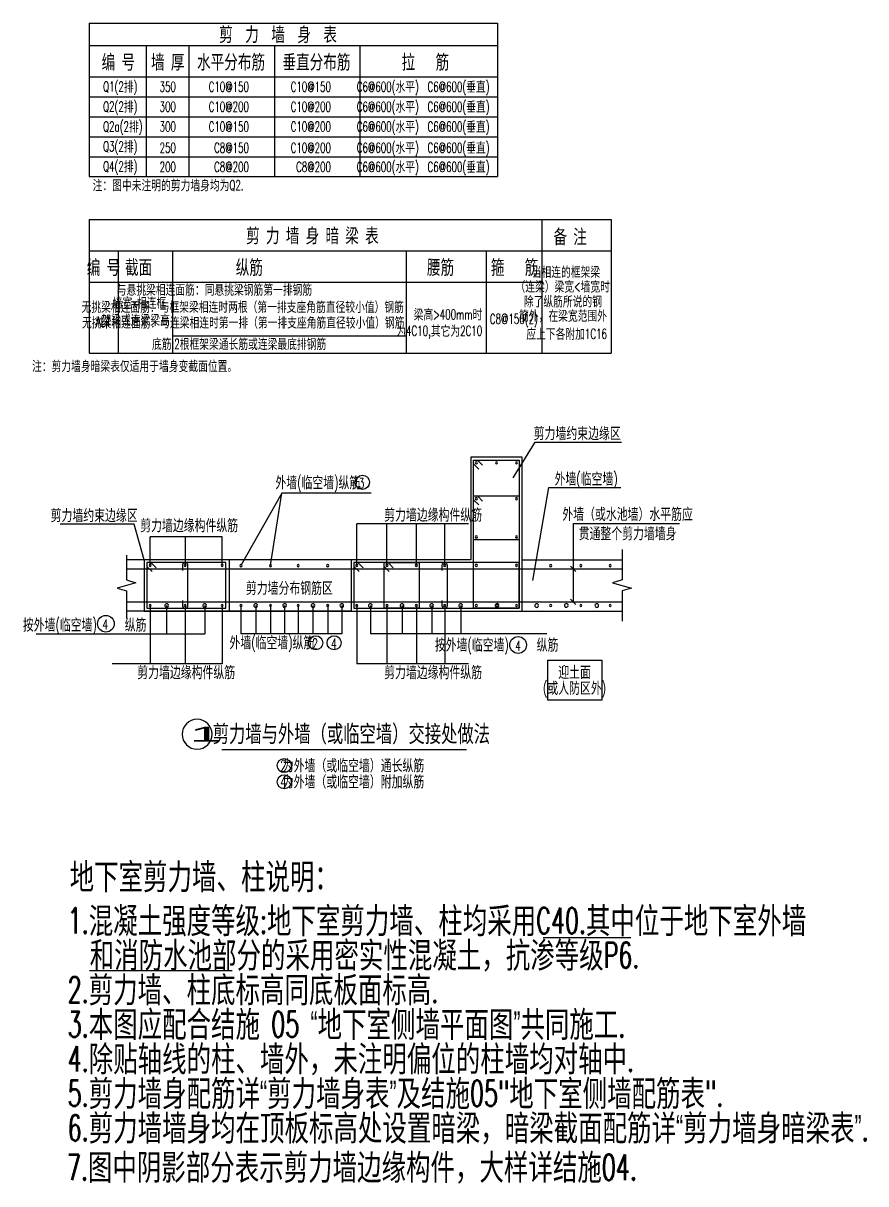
# Model space of a CAD drawing. Extents: x 387171 to 699106, y 11966 to 245688.
# Drawn here: x 669520 to 699106, y 191709 to 232459 of the extents above; entities that cross this region are included whole.
import ezdxf
from ezdxf.enums import TextEntityAlignment as Align

# ---------------------------------------------------------------- set-up
doc = ezdxf.new("R2010")
doc.units = 0
doc.header["$LTSCALE"] = 100
doc.header["$MEASUREMENT"] = 0
for name, color, linetype in [('Note', 7, 'Continuous'), ('NOTES', 7, 'Continuous'), ('PUB_TEXT', 7, 'Continuous'), ('TABLE1', 7, 'Continuous'), ('Table2', 7, 'Continuous'), ('TEXT', 7, 'Continuous'), ('构件名称', 7, 'Continuous')]:
    doc.layers.add(name, color=color, linetype=linetype)
doc.styles.add('hztxt', font='hztxt')
doc.styles.get("Standard").update_dxf_attribs({"font": 'standard'})

# ---------------------------------------------------------------- blocks, each defined once
blk = doc.blocks.new('_INDEX1')
blk.add_lwpolyline([(-0.5, 0, 1), (0.5, 0, 1)], format="xyb", close=True)

msp = doc.modelspace()

# ---------------------------------------------------------------- hatches: boundary and pattern name
h = msp.add_hatch()
h.set_pattern_fill('ANSI31', color=256, scale=200, style=0)
h.set_pattern_definition([])
h.paths.add_polyline_path([(681036.9, 211818.3), (687036.9, 211818.3), (687036.9, 217218.3), (685236.9, 217218.3), (685236.9, 213618.3), (681036.9, 213618.3)], flags=0)
h = msp.add_hatch()
h.set_pattern_fill('ANSI31', color=256, scale=200, style=0)
h.set_pattern_definition([])
h.paths.add_polyline_path([(673768.8, 213618.3), (673768.8, 211818.3), (676768.8, 211818.3), (676768.8, 213618.3)], flags=0)

# ---------------------------------------------------------------- linework, layer by layer
for p, q in [((687036.9, 211818.3), (687036.9, 217218.3)), ((681036.9, 213618.3), (673148.7, 213618.3)), ((687036.9, 213618.3), (690547.6, 213618.3)), ((681036.9, 211818.3), (673148.7, 211818.3)), ((687036.9, 211818.3), (690547.6, 211818.3))]:
    msp.add_line(p, q)
at = {"color": 4}
for p, q in [((678607, 215954.6), (677166.6, 213414)), ((678202.5, 213414), (678607, 215954.6)), ((681740.6, 215954.6), (678607, 215954.6)), ((685157.5, 214884.2), (681231.9, 214884.2)), ((681231.9, 213423.3), (681231.9, 214884.2)), ((682292.4, 213423.3), (682292.4, 214884.2)), ((683325.9, 213423.3), (683325.9, 214884.2)), ((684321.4, 213423.3), (684321.4, 214884.2)), ((688832.1, 214889.3), (692559.1, 214889.3)), ((688832.1, 214889.3), (688832.1, 212147.7)), ((676507.4, 214420.8), (673979.5, 214420.8)), ((673979.5, 213423.3), (673979.5, 214420.8)), ((675218.4, 213423.3), (675218.4, 214420.8)), ((676507.4, 213423.3), (676507.4, 214420.8)), ((673979.5, 212013.3), (673979.5, 209968.6)), ((674557.3, 212013.5), (674557.3, 211015.8)), ((675209, 212013.3), (675209, 209968.6)), ((675894.5, 212013.5), (675894.5, 211016)), ((676504.8, 212013.3), (676504.8, 209968.6)), ((677166.6, 212013.3), (677166.6, 211015.8)), ((677684.4, 212013.5), (677684.4, 211016)), ((678202.5, 212013.3), (678202.5, 211015.8)), ((678696.9, 212013.5), (678696.9, 211016)), ((679177.2, 212013.3), (679177.2, 211015.8)), ((679695, 212013.5), (679695, 211016)), ((680213.1, 212013.3), (680213.1, 211015.8)), ((680707.5, 212013.5), (680707.5, 211015.8)), ((681231.9, 212013.3), (681231.9, 209968.6)), ((681709.5, 212013.5), (681709.5, 211015.8)), ((682292.4, 212013.3), (682292.4, 209968.6)), ((682824.5, 212013.5), (682824.5, 211016)), ((683325.9, 212013.3), (683325.9, 209968.6)), ((683865.4, 212013.5), (683865.4, 211015.8)), ((684321.4, 212013.3), (684321.4, 209968.6)), ((684889.3, 212013.3), (684889.3, 211015.8)), ((669980.3, 211016), (675894.5, 211016)), ((680707.5, 211015.8), (677166.6, 211015.8)), ((687901, 211015.8), (681709.5, 211015.8)), ((676504.8, 209968.6), (672649.6, 209968.6)), ((685157.5, 209968.6), (681231.9, 209968.6))]:
    msp.add_line(p, q, dxfattribs=at)
for points in [[(686727.5, 216497.4), (687498.8, 217751.5), (690528.6, 217751.5)], [(687409.8, 212894.9), (687978.3, 216153), (690506.9, 216153)], [(673768.8, 213618.3), (673411.5, 214872.4), (670813, 214872.4)], [(676494.1, 206958.9), (685080.1, 206958.9)]]:
    msp.add_lwpolyline(points, dxfattribs=at)
for points in [[(673768.8, 213618.3), (673768.8, 211818.3), (687036.9, 211818.3), (687036.9, 217218.3), (685236.9, 217218.3), (685236.9, 213618.3)], [(685334.4, 217120.8), (686939.4, 217120.8), (686939.4, 211915.8), (685334.4, 211915.8)], [(685334.4, 215861), (686939.4, 215861), (686939.4, 214323.7), (685334.4, 214323.7)], [(673768.8, 213618.3), (673768.8, 211818.3), (676768.8, 211818.3), (676768.8, 213618.3)], [(673866.3, 213520.8), (673866.3, 211915.8), (676634.3, 211915.8), (676634.3, 213520.8)], [(681134.4, 213520.8), (681134.4, 211915.8), (686939.4, 211915.8), (686939.4, 213520.8)], [(683423.4, 211915.8), (682194.9, 211915.8), (682194.9, 213520.8), (683423.4, 213520.8)]]:
    msp.add_lwpolyline(points, close=True)
for points in [[(681036.9, 211818.3), (687036.9, 211818.3), (687036.9, 217218.3), (685236.9, 217218.3), (685236.9, 213618.3), (681036.9, 213618.3), (681036.9, 211818.3)], [(685514.4, 216802.9), (685334.4, 216982.9)], [(685472.3, 217120.8), (685652.3, 216940.8)], [(685514.4, 215543.2), (685334.4, 215723.1)], [(685472.3, 215861), (685652.3, 215681)], [(690547.6, 213982.9), (690547.6, 212913.3), (690217.6, 212808.3), (690877.6, 212628.3), (690547.6, 212523.3), (690547.6, 211458.9)], [(673148.7, 213780.8), (673148.7, 212913.3), (673478.7, 212808.3), (672818.7, 212628.3), (673148.7, 212523.3), (673148.7, 211557.5)], [(673148.7, 213305.6), (690547.6, 213305.6)], [(673866.3, 213382.9), (674046.3, 213202.9)], [(674184.2, 213340.8), (674004.2, 213520.8)], [(681134.4, 213382.9), (681314.4, 213202.9)], [(681452.3, 213340.8), (681272.3, 213520.8)], [(682374.9, 213202.9), (682194.9, 213382.9)], [(682332.8, 213520.8), (682512.8, 213340.8)], [(688926.6, 213211.1), (688737.6, 213400.1)], [(673148.7, 212147.7), (690547.6, 212147.7)], [(688926.6, 212046), (688737.6, 212235)]]:
    msp.add_lwpolyline(points)
for points in [[(685394.4, 217023.3, 1), (685469.4, 217023.3, 1)], [(686099.4, 217023.3, 1), (686174.4, 217023.3, 1)], [(686804.4, 217023.3, 1), (686879.4, 217023.3, 1)], [(685394.4, 215765, 1), (685469.4, 215765, 1)], [(686804.4, 215765, 1), (686879.4, 215765, 1)], [(685394.4, 214420.8, 1), (685469.4, 214420.8, 1)], [(686804.4, 214420.8, 1), (686879.4, 214420.8, 1)], [(673942, 213423.3, 1), (674017, 213423.3, 1)], [(675171.5, 213423.3, 1), (675246.5, 213423.3, 1)], [(676467.3, 213423.3, 1), (676542.3, 213423.3, 1)], [(677129.1, 213414, 1), (677204.1, 213414, 1)], [(678165, 213414, 1), (678240, 213414, 1)], [(679139.7, 213414, 1), (679214.7, 213414, 1)], [(680175.6, 213414, 1), (680250.6, 213414, 1)], [(681194.4, 213423.3, 1), (681269.4, 213423.3, 1)], [(682254.9, 213423.3, 1), (682329.9, 213423.3, 1)], [(683288.4, 213423.3, 1), (683363.4, 213423.3, 1)], [(684283.9, 213423.3, 1), (684358.9, 213423.3, 1)], [(685394.4, 213423.3, 1), (685469.4, 213423.3, 1)], [(685394.4, 213423.3, 1), (685469.4, 213423.3, 1)], [(686804.4, 213423.3, 1), (686879.4, 213423.3, 1)], [(686804.4, 213423.3, 1), (686879.4, 213423.3, 1)], [(688003.7, 213414, 1), (688078.7, 213414, 1)], [(689064.2, 213414, 1), (689139.2, 213414, 1)], [(690090.7, 213414, 1), (690165.7, 213414, 1)], [(673942, 212013.3, 1), (674017, 212013.3, 1)], [(675171.5, 212013.3, 1), (675246.5, 212013.3, 1)], [(676467.3, 212013.3, 1), (676542.3, 212013.3, 1)], [(677129.1, 212013.3, 1), (677204.1, 212013.3, 1)], [(678165, 212013.3, 1), (678240, 212013.3, 1)], [(679139.7, 212013.3, 1), (679214.7, 212013.3, 1)], [(680175.6, 212013.3, 1), (680250.6, 212013.3, 1)], [(681194.4, 212013.3, 1), (681269.4, 212013.3, 1)], [(682254.9, 212013.3, 1), (682329.9, 212013.3, 1)], [(683288.4, 212013.3, 1), (683363.4, 212013.3, 1)], [(684283.9, 212013.3, 1), (684358.9, 212013.3, 1)], [(685394.4, 212013.3, 1), (685469.4, 212013.3, 1)], [(685394.4, 212013.3, 1), (685469.4, 212013.3, 1)], [(686118.1, 212013.5, 1), (686193.1, 212013.5, 1)], [(686804.4, 212013.3, 1), (686879.4, 212013.3, 1)], [(686804.4, 212013.3, 1), (686879.4, 212013.3, 1)], [(688003.7, 212013.3, 1), (688078.7, 212013.3, 1)], [(689064.2, 212013.3, 1), (689139.2, 212013.3, 1)], [(690090.7, 212013.3, 1), (690165.7, 212013.3, 1)]]:
    msp.add_lwpolyline(points, format="xyb", close=True)
for points in [[(675111.5, 212193.3), (675111.5, 212013.3, 1), (675306.5, 212013.3), (675306.5, 213423.3, 1), (675111.5, 213423.3), (675111.5, 213243.3)], [(684223.9, 212193.3), (684223.9, 212013.3, 1), (684418.9, 212013.3), (684418.9, 213423.3, 1), (684223.9, 213423.3), (684223.9, 213243.3)], [(674622.3, 212008.2, 45.9604605), (674621.6, 212002.6, 45.9604605)], [(675959.6, 212008.2, 45.9604605), (675958.9, 212002.6, 45.9604605)], [(677749.4, 212008.2, 45.9604605), (677748.7, 212002.6, 45.9604605)], [(678762, 212008.2, 45.9604605), (678761.2, 212002.6, 45.9604605)], [(679760, 212008.2, 45.9604605), (679759.3, 212002.6, 45.9604605)], [(680772.5, 212008.2, 45.9604605), (680771.8, 212002.6, 45.9604605)], [(681774.5, 212008.2, 45.9604605), (681773.8, 212002.6, 45.9604605)], [(682889.5, 212008.2, 45.9604605), (682888.8, 212002.6, 45.9604605)], [(683930.4, 212008.2, 45.9604605), (683929.7, 212002.6, 45.9604605)], [(684949, 212008.2, 45.9604605), (684948.3, 212002.6, 45.9604605)], [(686220.7, 212008.2, 45.9604605), (686219.9, 212002.6, 45.9604605)], [(687617, 212008.2, 45.9604605), (687616.3, 212002.6, 45.9604605)], [(688652.9, 212008.2, 45.9604605), (688652.1, 212002.6, 45.9604605)], [(689726.4, 212008.2, 45.9604605), (689725.7, 212002.6, 45.9604605)]]:
    msp.add_lwpolyline(points, format="xyb")
msp.add_lwpolyline([(687941, 210096), (689836.8, 210096), (689836.8, 208685.4), (687941, 208685.4)], close=True, dxfattribs=at)
for centre, radius in [((681429.3, 216340.2), 248), ((672422.9, 211374), 293.4), ((679793.5, 210703.9), 248), ((680438.4, 210703.9), 248), ((686899.2, 210627.1), 293.4), ((678685.7, 206393.4), 248), ((678685.7, 205824.5), 248)]:
    msp.add_circle(centre, radius, dxfattribs=at)
at = {"layer": 'NOTES'}
for p, q in [((687779.3, 200352.2), (690853.6, 200352.2)), ((671852.5, 199199.4), (676857, 199199.4))]:
    msp.add_line(p, q, dxfattribs=at)
at = {"layer": 'TABLE1', "color": 7}
for p, q in [((671840.5, 232459.3), (686169.8, 232459.3)), ((671840.5, 232459.3), (671840.5, 227071.6)), ((686169.8, 232459.3), (686169.8, 227071.6)), ((671840.5, 231671.6), (686169.8, 231671.6)), ((673840.5, 231671.6), (673840.5, 227071.6)), ((675340.5, 231671.6), (675340.5, 227071.6)), ((678340.5, 231671.6), (678340.5, 227071.6)), ((681340.5, 231671.6), (681340.5, 227071.6)), ((671840.5, 230571.6), (686169.8, 230571.6)), ((671840.5, 230571.6), (686169.8, 230571.6)), ((671840.5, 229871.6), (686169.8, 229871.6)), ((671840.5, 229171.6), (686169.8, 229171.6)), ((671840.5, 228471.6), (686169.8, 228471.6)), ((671840.5, 227771.6), (686169.8, 227771.6)), ((671840.5, 227071.6), (686169.8, 227071.6)), ((671835.5, 225563.1), (690163.2, 225563.1)), ((671835.5, 225563.1), (671835.5, 220872.5)), ((687729.9, 225563.1), (687729.9, 220872.5)), ((690163.2, 225563.1), (690163.2, 220872.5)), ((671835.5, 224463.1), (690163.2, 224463.1)), ((672851.9, 224463.1), (672851.9, 220872.5)), ((674763.6, 224463.1), (674763.6, 220872.5)), ((682968.3, 224463.1), (682968.3, 220872.5)), ((685771.6, 224463.1), (685771.6, 220872.5)), ((671835.5, 223363.1), (687729.9, 223363.1)), ((674763.6, 221484.8), (682968.3, 221484.8)), ((671835.5, 220872.5), (690163.2, 220872.5))]:
    msp.add_line(p, q, dxfattribs=at)

# ---------------------------------------------------------------- block references
at = {"layer": 'PUB_TEXT', "linetype": 'Continuous'}
ref = msp.add_blockref('_INDEX1', (675626.3, 207493.1), dxfattribs=dict(at, xscale=1050, yscale=1050))
ref.add_attrib('1', '1', (675363.8, 207230.6), dxfattribs={"linetype": 'Continuous', "height": 525, "style": 'hztxt', "width": 2.888889})

# ---------------------------------------------------------------- texts
at = {"color": 4, "width": 0.7}
for s, height, p in [('剪力墙约束边缘区', 400, (688972.8, 217860.9)), ('外墙(临空墙)纵筋', 400, (679865.7, 216133.9)), ('3', 355.6, (681402.9, 216132.1)), ('外墙(临空墙) ', 400, (689374.5, 216264.1)), ('剪力墙约束边缘区', 400, (672011.4, 214981.8)), ('剪力墙边缘构件纵筋', 400, (683913.8, 215000.2)), ('外墙（或水池墙）水平筋应', 400, (690743.4, 215025.1)), ('剪力墙边缘构件纵筋', 400, (675347.1, 214628.2)), ('贯通整个剪力墙墙身', 400, (690743.4, 214346.9)), ('剪力墙分布钢筋区', 400, (678867.6, 212428.6)), ('按外墙(临空墙)     纵筋', 400, (671678.2, 211137.4)), ('4', 355.6, (672399.7, 211165.9)), ('外墙(临空墙)纵筋', 400, (678252.1, 210515.1)), ('2', 355.6, (679767.2, 210495.8)), ('4', 355.6, (680428.7, 210495.8)), ('按外墙(临空墙)     纵筋', 400, (686143.2, 210434.3)), ('4', 355.6, (686896.6, 210419.1)), ('剪力墙边缘构件纵筋', 400, (675243.5, 209468.7)), ('剪力墙边缘构件纵筋', 400, (683913.8, 209468.7)), ('迎土面', 400, (688880.6, 209475.4)), ('(或人防区外)', 400, (688880.6, 208916.3)), ('为外墙（或临空墙）通长纵筋', 400, (681118.8, 206199.5)), ('2', 400, (678659.3, 206185.3)), ('4', 400, (678659.3, 205616.4)), ('为外墙（或临空墙）附加纵筋', 400, (681118.8, 205630.7))]:
    msp.add_text(s, height=height, dxfattribs=at).set_placement(p, align=Align.CENTER)
msp.add_text('  剪力墙与外墙（或临空墙）交接处做法', height=600, dxfattribs=at).set_placement((680781.2, 207521.4), align=Align.MIDDLE)
at = {"width": 0.7}
msp.add_text('7.图中阴影部分表示剪力墙边缘构件，大样详结施04.', height=900, dxfattribs=at).set_placement((671053.2, 191840.4))
at = {"layer": 'Note', "color": 7, "width": 0.7}
for s, p in [('剪  力  墙  身  表', (678468.9, 232074.7)), ('编 号', (672861.2, 231106.3)), ('墙 厚', (674596.1, 231106.3)), ('水平分布筋', (676818.3, 231106.3)), ('垂直分布筋', (679818.3, 231106.3)), ('拉   筋', (683643.7, 231106.3)), ('剪 力 墙 身 暗 梁 表', (679675.7, 225008.2)), ('备 注', (688726.4, 224973.7)), ('编 号', (672339.8, 223897.8)), ('截面', (673572.4, 223897.8)), ('纵筋', (677460.3, 223897.8)), ('腰筋', (684174.5, 223897.8)), ('箍   筋', (686772.9, 223897.8))]:
    msp.add_text(s, height=500, dxfattribs=at).set_placement(p, align=Align.MIDDLE)
at = {"layer": 'NOTES', "width": 0.7}
for s, p in [('地下室剪力墙、柱说明：', (671151.8, 202043.3)), ('1.混凝土强度等级:地下室剪力墙、柱均采用C40.其中位于地下室外墙', (671081.5, 200499.7)), ('和消防水池部分的采用密实性混凝土，抗渗等级P6.', (671855.2, 199286.5)), ('2.剪力墙、柱底标高同底板面标高.', (671081.5, 198073.3)), ('3.本图应配合结施 05 “地下室侧墙平面图”共同施工.', (671081.5, 196860.1)), ('4.除贴轴线的柱、墙外，未注明偏位的柱墙均对轴中.', (671081.5, 195646.9)), ('5.剪力墙身配筋详“剪力墙身表”及结施05"地下室侧墙配筋表".', (671081.5, 194433.7)), ('6.剪力墙墙身均在顶板标高处设置暗梁，暗梁截面配筋详“剪力墙身暗梁表”.', (671081.5, 193220.5))]:
    msp.add_text(s, height=900, dxfattribs=at).set_placement(p)
at = {"layer": 'Table2', "color": 7, "width": 0.7}
for s, p in [('350', (674883.4, 230228.3)), ('300', (674883.4, 229528.3)), ('300', (674883.4, 228828.3)), ('250', (674883.4, 228086.2)), ('200', (674883.4, 227416.1)), ('墙宽x相连框', (674540.6, 222643.3)), ('架梁或连梁梁高', (674668.2, 222040.6))]:
    msp.add_text(s, height=350, dxfattribs=at).set_placement(p, align=Align.MIDDLE_RIGHT)
at = {"layer": 'TEXT', "color": 7, "width": 0.7}
for s, p in [('C10@150', (677447.4, 230228.3)), ('C10@150', (680327.1, 230228.3)), ('C6@600(水平)  C6@600(垂直)', (685896.2, 230228.3)), ('C10@200', (677447.4, 229528.3)), ('C10@200', (680327.1, 229528.3)), ('C6@600(水平)  C6@600(垂直)', (685896.2, 229528.3)), ('C6@600(水平)  C6@600(垂直)', (685896.2, 228828.3)), ('C10@150', (677447.4, 228828.3)), ('C10@200', (680327.1, 228828.3)), ('C8@150', (677447.4, 228086.2)), ('C10@200', (680327.1, 228086.2)), ('C6@600(水平)  C6@600(垂直)', (685896.2, 228086.2)), ('C8@200', (677447.4, 227416.1)), ('C8@200', (680327.1, 227416.1)), ('C6@600(水平)  C6@600(垂直)', (685896.2, 227416.1)), ('当相连的框架梁', (689777.4, 223727.3)), ('与悬挑梁相连面筋：同悬挑梁钢筋第一排钢筋', (679664.1, 223101.6)), ('（连梁）梁宽<墙宽时', (690122.7, 223213)), ('除了纵筋所说的钢', (689842.6, 222690.7)), ('无挑梁相连面筋：与框架梁相连时两根（第一排支座角筋直径较小值）钢筋', (682888.4, 222498.5)), ('无挑梁相连面筋：与连梁相连时第一排（第一排支座角筋直径较小值）钢筋', (682905.7, 221949.2)), ('梁高>400mm时', (685638.1, 222232.1)), ('C8@150(2)', (687590.1, 222077.3)), ('筋外，在梁宽范围外', (690018.7, 222187)), ('为4C10,其它为2C10', (685638.1, 221659.7)), ('应上下各附加1C16', (690019.6, 221552.6)), ('底筋:2根框架梁通长筋或连梁最底排钢筋', (680160.8, 221197.2)), ('注：剪力墙身暗梁表仅适用于墙身变截面位置。', (677032.8, 220420.6))]:
    msp.add_text(s, height=350, dxfattribs=at).set_placement(p, align=Align.MIDDLE_RIGHT)
at = {"layer": '构件名称', "color": 7, "width": 0.7}
for s, p in [('Q1(2排)', (672326.5, 230057.3)), ('Q2(2排)', (672326.5, 229357.3)), ('Q2a(2排)', (672326.5, 228657.3)), ('Q3(2排)', (672326.5, 227957.3)), ('Q4(2排)', (672326.5, 227257.3)), ('注：图中未注明的剪力墙身均为Q2.', (671959.2, 226595.8)), ('AL1', (672072.8, 221812.3))]:
    msp.add_text(s, height=350, dxfattribs=at).set_placement(p)

doc.saveas('drawing.dxf')
